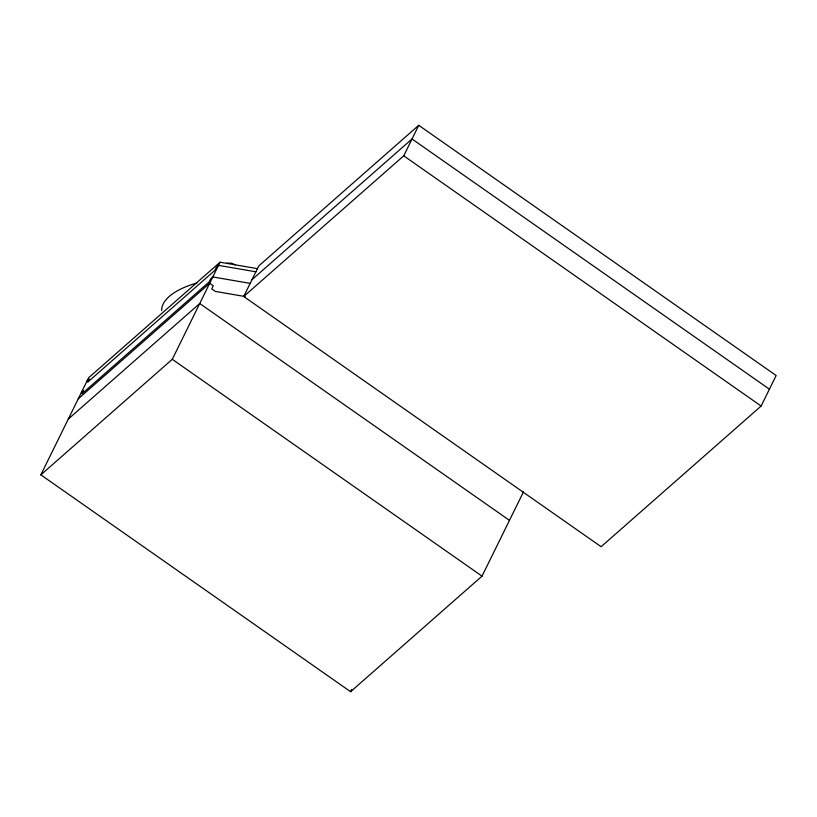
<?xml version="1.0" encoding="UTF-8"?>
<svg xmlns="http://www.w3.org/2000/svg" width="817" height="817" viewBox="0 0 817 817"><rect width="100%" height="100%" fill="white"/><g stroke="black" fill="none" stroke-linecap="round" stroke-linejoin="round"><path stroke-width="1.23" d="M523.452 491.967L482.03 576.148L350.595 691.703L40.85 474.851L88.624 377.76L220.059 262.206L257.61 268.681M40.85 474.851L172.285 359.296L220.059 262.206M243.721 296.489L258.734 265.974L418.743 125.297L776.15 375.514L761.127 406.039L601.118 546.716L243.721 296.489L403.731 155.812L418.743 125.297M350.595 691.703L351.718 689.425M87.072 380.916L89.216 379.037L87.664 382.193L214.81 270.407L216.362 267.241L218.507 265.362L256.058 271.836M81.373 392.497L83.518 390.608L81.966 393.763L209.111 281.977L210.663 278.822L212.808 276.943L250.349 283.417M78.269 398.808L209.703 283.254L213.278 285.756L211.726 288.912L215.3 291.414L245.304 296.591M68.301 419.07L199.736 303.515L509.481 520.368M252.004 279.649L412.013 138.972L769.42 389.198M226.728 263.176L231.671 263.207L235.133 264.871M403.731 155.812L761.127 406.039M172.285 359.296L482.03 576.148M161.684 310.583A60.785 26.869 -5.2 0 1 196.805 283.029"/></g></svg>
